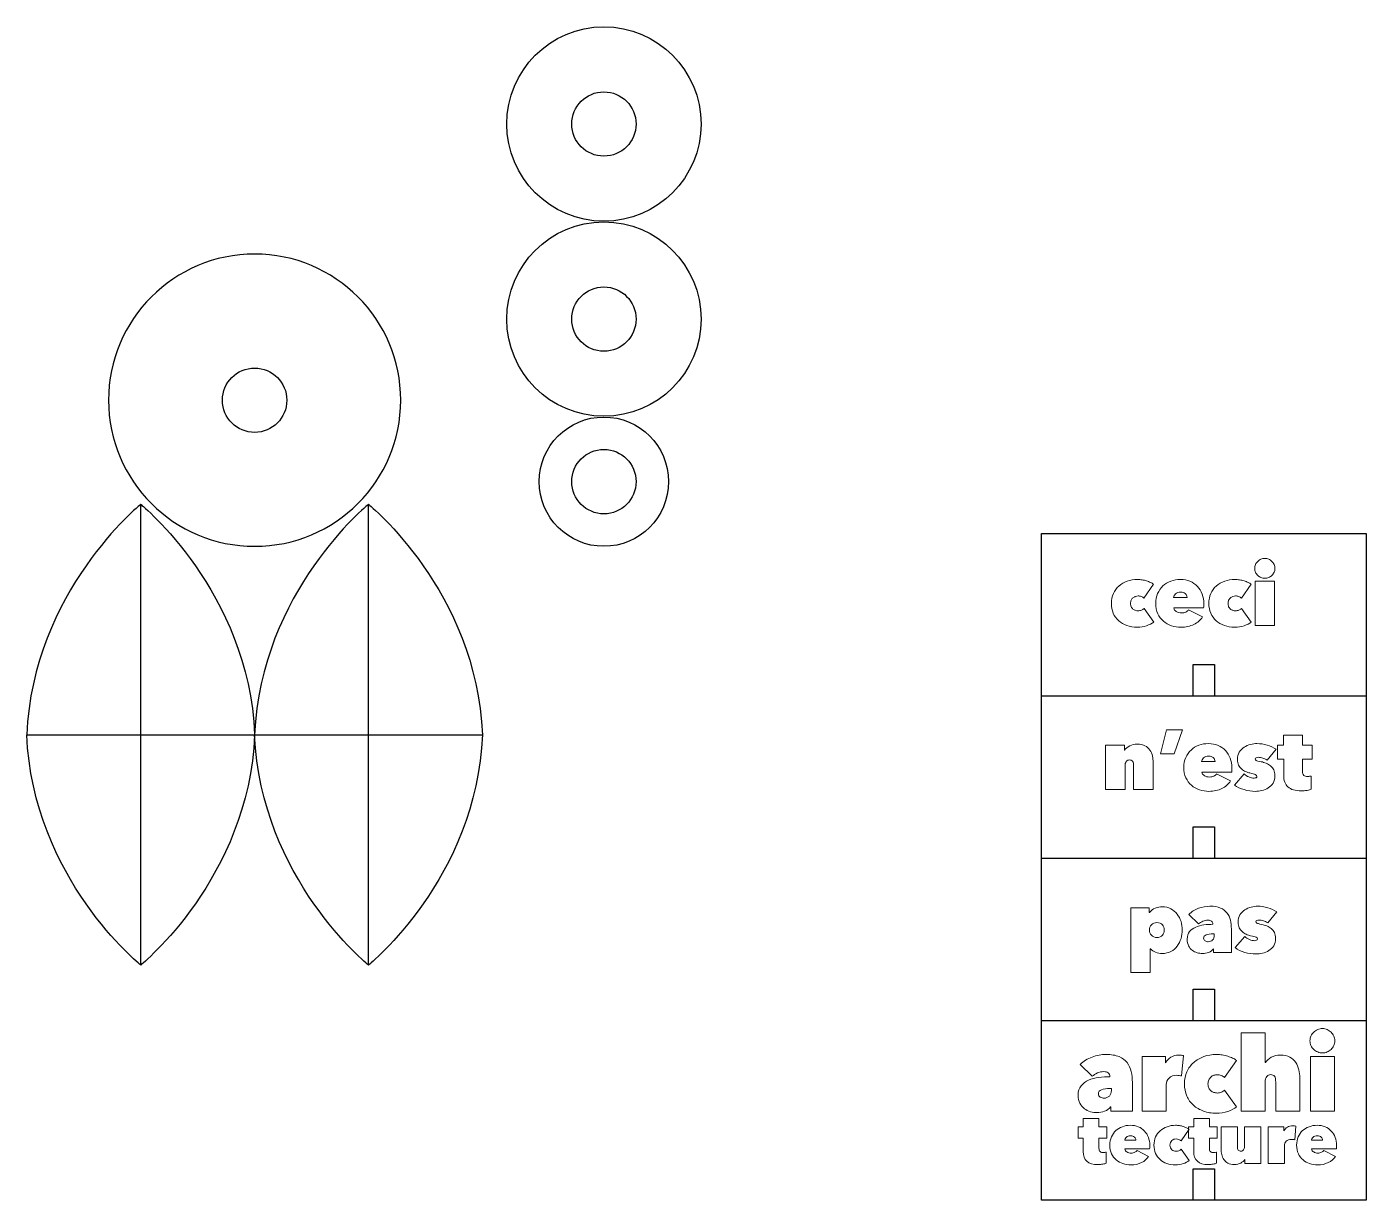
# Model space of a CAD drawing. Header units: inches. Extents: x 2.2 to 87.7, y 1.4 to 49.
# Drawn here: x 57.99 to 74.5, y 26.93 to 41.38 of the extents above; entities that cross this region are included whole.
import ezdxf

# ---------------------------------------------------------------- set-up
doc = ezdxf.new("R2010")
doc.units = ezdxf.units.IN
doc.header["$MEASUREMENT"] = 0
doc.layers.add('Layer 1', color=7, linetype='Continuous')

# ---------------------------------------------------------------- blocks, each defined once
blk = doc.blocks.new('block 2')
at = {"layer": 'Layer 1', "color": 7, "lineweight": 9, "true_color": 0xffffff}
blk.add_lwpolyline([(73.127, 34.552), (73.367, 34.552), (73.367, 34.005), (73.127, 34.005), (73.127, 34.552)], dxfattribs=at)
for points, knots in [([(73.123, 34.71), (73.123, 34.726), (73.126, 34.742), (73.133, 34.757), (73.14, 34.772), (73.149, 34.785), (73.16, 34.796), (73.172, 34.807), (73.185, 34.816), (73.2, 34.822), (73.215, 34.829), (73.232, 34.832), (73.249, 34.832), (73.266, 34.832), (73.281, 34.829), (73.296, 34.822), (73.31, 34.816), (73.323, 34.807), (73.335, 34.796), (73.346, 34.785), (73.355, 34.772), (73.362, 34.757), (73.368, 34.742), (73.372, 34.726), (73.372, 34.71), (73.372, 34.692), (73.368, 34.676), (73.362, 34.661), (73.355, 34.646), (73.346, 34.634), (73.335, 34.623), (73.323, 34.612), (73.31, 34.604), (73.296, 34.597), (73.281, 34.591), (73.266, 34.588), (73.249, 34.588), (73.232, 34.588), (73.215, 34.591), (73.2, 34.597), (73.185, 34.604), (73.172, 34.612), (73.16, 34.623), (73.149, 34.634), (73.14, 34.646), (73.133, 34.661), (73.126, 34.676), (73.123, 34.692), (73.123, 34.71)], [0, 0, 0, 0, 1, 1, 1, 2, 2, 2, 3, 3, 3, 4, 4, 4, 5, 5, 5, 6, 6, 6, 7, 7, 7, 8, 8, 8, 9, 9, 9, 10, 10, 10, 11, 11, 11, 12, 12, 12, 13, 13, 13, 14, 14, 14, 15, 15, 15, 16, 16, 16, 16]), ([(71.676, 33.984), (71.629, 33.984), (71.587, 33.991), (71.548, 34.005), (71.509, 34.019), (71.475, 34.039), (71.447, 34.064), (71.419, 34.09), (71.396, 34.121), (71.38, 34.157), (71.364, 34.193), (71.357, 34.233), (71.357, 34.278), (71.357, 34.323), (71.365, 34.363), (71.381, 34.399), (71.397, 34.436), (71.42, 34.467), (71.449, 34.492), (71.478, 34.518), (71.512, 34.538), (71.551, 34.552), (71.591, 34.566), (71.633, 34.572), (71.679, 34.572), (71.697, 34.572), (71.716, 34.571), (71.735, 34.568), (71.754, 34.565), (71.773, 34.56), (71.79, 34.555), (71.808, 34.549), (71.824, 34.543), (71.839, 34.536), (71.854, 34.529), (71.867, 34.522), (71.877, 34.513), (71.877, 34.513), (71.758, 34.341), (71.758, 34.341), (71.749, 34.35), (71.738, 34.357), (71.725, 34.362), (71.711, 34.367), (71.698, 34.37), (71.686, 34.37), (71.674, 34.37), (71.663, 34.368), (71.652, 34.364), (71.641, 34.36), (71.631, 34.354), (71.622, 34.346), (71.613, 34.338), (71.606, 34.329), (71.601, 34.317), (71.595, 34.306), (71.593, 34.293), (71.593, 34.277), (71.593, 34.262), (71.595, 34.249), (71.601, 34.237), (71.606, 34.226), (71.613, 34.217), (71.622, 34.209), (71.631, 34.202), (71.641, 34.196), (71.652, 34.193), (71.663, 34.189), (71.674, 34.187), (71.686, 34.187), (71.7, 34.187), (71.713, 34.19), (71.727, 34.195), (71.74, 34.2), (71.75, 34.207), (71.759, 34.216), (71.759, 34.216), (71.879, 34.048), (71.879, 34.048), (71.856, 34.03), (71.827, 34.015), (71.79, 34.003), (71.754, 33.99), (71.716, 33.984), (71.676, 33.984)], [0, 0, 0, 0, 1, 1, 1, 2, 2, 2, 3, 3, 3, 4, 4, 4, 5, 5, 5, 6, 6, 6, 7, 7, 7, 8, 8, 8, 9, 9, 9, 10, 10, 10, 11, 11, 11, 12, 12, 12, 13, 13, 13, 14, 14, 14, 15, 15, 15, 16, 16, 16, 17, 17, 17, 18, 18, 18, 19, 19, 19, 20, 20, 20, 21, 21, 21, 22, 22, 22, 23, 23, 23, 24, 24, 24, 25, 25, 25, 26, 26, 26, 27, 27, 27, 28, 28, 28, 28]), ([(72.496, 34.273), (72.496, 34.264), (72.495, 34.255), (72.495, 34.246), (72.495, 34.236), (72.494, 34.229), (72.493, 34.222), (72.493, 34.222), (72.126, 34.222), (72.126, 34.222), (72.126, 34.213), (72.13, 34.204), (72.135, 34.196), (72.141, 34.189), (72.149, 34.182), (72.157, 34.177), (72.166, 34.171), (72.176, 34.167), (72.186, 34.164), (72.197, 34.161), (72.208, 34.16), (72.219, 34.16), (72.241, 34.16), (72.26, 34.164), (72.275, 34.172), (72.29, 34.18), (72.301, 34.189), (72.309, 34.198), (72.309, 34.198), (72.479, 34.112), (72.479, 34.112), (72.455, 34.073), (72.419, 34.041), (72.373, 34.019), (72.327, 33.996), (72.274, 33.984), (72.213, 33.984), (72.173, 33.984), (72.135, 33.991), (72.097, 34.003), (72.06, 34.015), (72.027, 34.034), (71.998, 34.059), (71.97, 34.083), (71.946, 34.114), (71.929, 34.151), (71.912, 34.187), (71.903, 34.23), (71.903, 34.278), (71.903, 34.323), (71.911, 34.364), (71.927, 34.4), (71.943, 34.437), (71.965, 34.468), (71.992, 34.493), (72.019, 34.518), (72.052, 34.538), (72.089, 34.552), (72.126, 34.566), (72.165, 34.572), (72.208, 34.572), (72.251, 34.572), (72.29, 34.565), (72.325, 34.55), (72.36, 34.535), (72.391, 34.514), (72.416, 34.488), (72.441, 34.461), (72.461, 34.429), (72.475, 34.393), (72.489, 34.356), (72.496, 34.316), (72.496, 34.273)], [0, 0, 0, 0, 1, 1, 1, 2, 2, 2, 3, 3, 3, 4, 4, 4, 5, 5, 5, 6, 6, 6, 7, 7, 7, 8, 8, 8, 9, 9, 9, 10, 10, 10, 11, 11, 11, 12, 12, 12, 13, 13, 13, 14, 14, 14, 15, 15, 15, 16, 16, 16, 17, 17, 17, 18, 18, 18, 19, 19, 19, 20, 20, 20, 21, 21, 21, 22, 22, 22, 23, 23, 23, 24, 24, 24, 24]), ([(72.877, 33.984), (72.83, 33.984), (72.788, 33.991), (72.749, 34.005), (72.71, 34.019), (72.677, 34.039), (72.648, 34.064), (72.62, 34.09), (72.598, 34.121), (72.582, 34.157), (72.566, 34.193), (72.558, 34.233), (72.558, 34.278), (72.558, 34.323), (72.566, 34.363), (72.582, 34.399), (72.599, 34.436), (72.621, 34.467), (72.65, 34.492), (72.679, 34.518), (72.714, 34.538), (72.753, 34.552), (72.792, 34.566), (72.834, 34.572), (72.88, 34.572), (72.899, 34.572), (72.918, 34.571), (72.937, 34.568), (72.956, 34.565), (72.974, 34.56), (72.992, 34.555), (73.009, 34.549), (73.026, 34.543), (73.041, 34.536), (73.055, 34.529), (73.068, 34.522), (73.079, 34.513), (73.079, 34.513), (72.959, 34.341), (72.959, 34.341), (72.951, 34.35), (72.94, 34.357), (72.926, 34.362), (72.913, 34.367), (72.9, 34.37), (72.887, 34.37), (72.875, 34.37), (72.864, 34.368), (72.853, 34.364), (72.842, 34.36), (72.832, 34.354), (72.823, 34.346), (72.815, 34.338), (72.808, 34.329), (72.802, 34.317), (72.797, 34.306), (72.794, 34.293), (72.794, 34.277), (72.794, 34.262), (72.797, 34.249), (72.802, 34.237), (72.808, 34.226), (72.815, 34.217), (72.823, 34.209), (72.832, 34.202), (72.842, 34.196), (72.853, 34.193), (72.864, 34.189), (72.875, 34.187), (72.887, 34.187), (72.901, 34.187), (72.915, 34.19), (72.928, 34.195), (72.941, 34.2), (72.952, 34.207), (72.96, 34.216), (72.96, 34.216), (73.081, 34.048), (73.081, 34.048), (73.058, 34.03), (73.028, 34.015), (72.992, 34.003), (72.955, 33.99), (72.917, 33.984), (72.877, 33.984)], [0, 0, 0, 0, 1, 1, 1, 2, 2, 2, 3, 3, 3, 4, 4, 4, 5, 5, 5, 6, 6, 6, 7, 7, 7, 8, 8, 8, 9, 9, 9, 10, 10, 10, 11, 11, 11, 12, 12, 12, 13, 13, 13, 14, 14, 14, 15, 15, 15, 16, 16, 16, 17, 17, 17, 18, 18, 18, 19, 19, 19, 20, 20, 20, 21, 21, 21, 22, 22, 22, 23, 23, 23, 24, 24, 24, 25, 25, 25, 26, 26, 26, 27, 27, 27, 28, 28, 28, 28]), ([(72.289, 34.351), (72.289, 34.371), (72.282, 34.386), (72.267, 34.399), (72.253, 34.411), (72.234, 34.418), (72.21, 34.418), (72.183, 34.418), (72.163, 34.41), (72.148, 34.396), (72.134, 34.381), (72.126, 34.366), (72.123, 34.351), (72.123, 34.351), (72.289, 34.351), (72.289, 34.351)], [0, 0, 0, 0, 1, 1, 1, 2, 2, 2, 3, 3, 3, 4, 4, 4, 5, 5, 5, 5])]:
    blk.add_open_spline(points, degree=3, knots=knots, dxfattribs=at)
blk = doc.blocks.new('block 3')
at = {"layer": 'Layer 1', "color": 7, "lineweight": 9, "true_color": 0xffffff}
blk.add_lwpolyline([(72.234, 32.72), (72.131, 32.427), (71.961, 32.427), (72.038, 32.72), (72.234, 32.72)], dxfattribs=at)
for points, knots in [([(71.285, 32.531), (71.285, 32.531), (71.519, 32.531), (71.519, 32.531), (71.519, 32.531), (71.519, 32.47), (71.519, 32.47), (71.519, 32.47), (71.521, 32.47), (71.521, 32.47), (71.535, 32.49), (71.556, 32.508), (71.583, 32.523), (71.61, 32.538), (71.641, 32.545), (71.677, 32.545), (71.715, 32.545), (71.746, 32.538), (71.771, 32.524), (71.797, 32.511), (71.817, 32.493), (71.832, 32.471), (71.846, 32.449), (71.857, 32.425), (71.863, 32.398), (71.869, 32.371), (71.871, 32.344), (71.871, 32.317), (71.871, 32.317), (71.871, 31.984), (71.871, 31.984), (71.871, 31.984), (71.631, 31.984), (71.631, 31.984), (71.631, 31.984), (71.631, 32.275), (71.631, 32.275), (71.631, 32.303), (71.627, 32.322), (71.618, 32.333), (71.61, 32.344), (71.597, 32.35), (71.579, 32.35), (71.563, 32.35), (71.551, 32.343), (71.54, 32.331), (71.53, 32.318), (71.525, 32.299), (71.525, 32.275), (71.525, 32.275), (71.525, 31.984), (71.525, 31.984), (71.525, 31.984), (71.285, 31.984), (71.285, 31.984), (71.285, 31.984), (71.285, 32.531), (71.285, 32.531)], [0, 0, 0, 0, 1, 1, 1, 2, 2, 2, 3, 3, 3, 4, 4, 4, 5, 5, 5, 6, 6, 6, 7, 7, 7, 8, 8, 8, 9, 9, 9, 10, 10, 10, 11, 11, 11, 12, 12, 12, 13, 13, 13, 14, 14, 14, 15, 15, 15, 16, 16, 16, 17, 17, 17, 18, 18, 18, 19, 19, 19, 19]), ([(72.841, 32.252), (72.841, 32.243), (72.841, 32.234), (72.841, 32.225), (72.84, 32.215), (72.84, 32.207), (72.839, 32.201), (72.839, 32.201), (72.471, 32.201), (72.471, 32.201), (72.472, 32.192), (72.475, 32.183), (72.481, 32.175), (72.487, 32.168), (72.494, 32.161), (72.503, 32.155), (72.511, 32.15), (72.521, 32.146), (72.532, 32.143), (72.543, 32.14), (72.554, 32.139), (72.565, 32.139), (72.587, 32.139), (72.605, 32.143), (72.62, 32.151), (72.635, 32.159), (72.646, 32.168), (72.654, 32.177), (72.654, 32.177), (72.824, 32.091), (72.824, 32.091), (72.8, 32.052), (72.765, 32.02), (72.719, 31.998), (72.673, 31.975), (72.619, 31.963), (72.558, 31.963), (72.519, 31.963), (72.48, 31.969), (72.443, 31.982), (72.406, 31.994), (72.372, 32.013), (72.344, 32.038), (72.315, 32.062), (72.292, 32.093), (72.275, 32.13), (72.257, 32.166), (72.249, 32.209), (72.249, 32.257), (72.249, 32.302), (72.257, 32.343), (72.273, 32.379), (72.289, 32.416), (72.31, 32.447), (72.338, 32.472), (72.365, 32.497), (72.397, 32.517), (72.434, 32.531), (72.471, 32.545), (72.511, 32.551), (72.553, 32.551), (72.596, 32.551), (72.635, 32.544), (72.671, 32.529), (72.706, 32.514), (72.736, 32.493), (72.762, 32.467), (72.787, 32.44), (72.806, 32.408), (72.82, 32.372), (72.834, 32.335), (72.841, 32.295), (72.841, 32.252)], [0, 0, 0, 0, 1, 1, 1, 2, 2, 2, 3, 3, 3, 4, 4, 4, 5, 5, 5, 6, 6, 6, 7, 7, 7, 8, 8, 8, 9, 9, 9, 10, 10, 10, 11, 11, 11, 12, 12, 12, 13, 13, 13, 14, 14, 14, 15, 15, 15, 16, 16, 16, 17, 17, 17, 18, 18, 18, 19, 19, 19, 20, 20, 20, 21, 21, 21, 22, 22, 22, 23, 23, 23, 24, 24, 24, 24]), ([(73.372, 32.158), (73.372, 32.121), (73.364, 32.09), (73.349, 32.065), (73.333, 32.04), (73.314, 32.02), (73.29, 32.005), (73.266, 31.99), (73.24, 31.98), (73.212, 31.973), (73.183, 31.967), (73.156, 31.963), (73.131, 31.963), (73.084, 31.963), (73.038, 31.97), (72.992, 31.984), (72.947, 31.997), (72.908, 32.016), (72.874, 32.041), (72.874, 32.041), (72.992, 32.177), (72.992, 32.177), (73.008, 32.162), (73.028, 32.15), (73.05, 32.14), (73.073, 32.131), (73.095, 32.126), (73.115, 32.126), (73.124, 32.126), (73.131, 32.128), (73.139, 32.131), (73.146, 32.134), (73.15, 32.14), (73.15, 32.148), (73.15, 32.157), (73.143, 32.164), (73.13, 32.17), (73.118, 32.175), (73.095, 32.181), (73.063, 32.189), (73.046, 32.193), (73.028, 32.199), (73.01, 32.207), (72.992, 32.215), (72.976, 32.225), (72.961, 32.239), (72.946, 32.252), (72.934, 32.268), (72.924, 32.287), (72.914, 32.306), (72.91, 32.329), (72.91, 32.355), (72.91, 32.39), (72.917, 32.421), (72.933, 32.445), (72.949, 32.47), (72.968, 32.491), (72.992, 32.506), (73.016, 32.522), (73.042, 32.533), (73.07, 32.541), (73.098, 32.548), (73.125, 32.551), (73.15, 32.551), (73.192, 32.551), (73.234, 32.545), (73.275, 32.533), (73.317, 32.52), (73.354, 32.503), (73.388, 32.481), (73.388, 32.481), (73.275, 32.347), (73.275, 32.347), (73.258, 32.358), (73.24, 32.366), (73.222, 32.373), (73.204, 32.379), (73.187, 32.382), (73.169, 32.382), (73.158, 32.382), (73.148, 32.381), (73.14, 32.377), (73.133, 32.374), (73.129, 32.368), (73.129, 32.359), (73.129, 32.352), (73.133, 32.347), (73.142, 32.343), (73.15, 32.339), (73.17, 32.334), (73.201, 32.328), (73.223, 32.324), (73.244, 32.317), (73.264, 32.309), (73.284, 32.3), (73.303, 32.289), (73.319, 32.276), (73.335, 32.262), (73.348, 32.246), (73.358, 32.226), (73.367, 32.207), (73.372, 32.184), (73.372, 32.158)], [0, 0, 0, 0, 1, 1, 1, 2, 2, 2, 3, 3, 3, 4, 4, 4, 5, 5, 5, 6, 6, 6, 7, 7, 7, 8, 8, 8, 9, 9, 9, 10, 10, 10, 11, 11, 11, 12, 12, 12, 13, 13, 13, 14, 14, 14, 15, 15, 15, 16, 16, 16, 17, 17, 17, 18, 18, 18, 19, 19, 19, 20, 20, 20, 21, 21, 21, 22, 22, 22, 23, 23, 23, 24, 24, 24, 25, 25, 25, 26, 26, 26, 27, 27, 27, 28, 28, 28, 29, 29, 29, 30, 30, 30, 31, 31, 31, 32, 32, 32, 33, 33, 33, 34, 34, 34, 34]), ([(73.696, 31.969), (73.623, 31.969), (73.569, 31.985), (73.533, 32.017), (73.498, 32.048), (73.48, 32.097), (73.48, 32.164), (73.48, 32.164), (73.48, 32.359), (73.48, 32.359), (73.48, 32.359), (73.403, 32.359), (73.403, 32.359), (73.403, 32.359), (73.403, 32.531), (73.403, 32.531), (73.403, 32.531), (73.479, 32.531), (73.479, 32.531), (73.479, 32.531), (73.479, 32.653), (73.479, 32.653), (73.479, 32.653), (73.712, 32.653), (73.712, 32.653), (73.712, 32.653), (73.712, 32.531), (73.712, 32.531), (73.712, 32.531), (73.83, 32.531), (73.83, 32.531), (73.83, 32.531), (73.83, 32.359), (73.83, 32.359), (73.83, 32.359), (73.712, 32.359), (73.712, 32.359), (73.712, 32.359), (73.712, 32.214), (73.712, 32.214), (73.712, 32.187), (73.718, 32.17), (73.729, 32.16), (73.74, 32.151), (73.756, 32.146), (73.776, 32.146), (73.784, 32.146), (73.792, 32.147), (73.8, 32.148), (73.809, 32.15), (73.815, 32.151), (73.82, 32.152), (73.82, 32.152), (73.82, 31.988), (73.82, 31.988), (73.808, 31.983), (73.79, 31.978), (73.768, 31.975), (73.745, 31.971), (73.721, 31.969), (73.696, 31.969)], [0, 0, 0, 0, 1, 1, 1, 2, 2, 2, 3, 3, 3, 4, 4, 4, 5, 5, 5, 6, 6, 6, 7, 7, 7, 8, 8, 8, 9, 9, 9, 10, 10, 10, 11, 11, 11, 12, 12, 12, 13, 13, 13, 14, 14, 14, 15, 15, 15, 16, 16, 16, 17, 17, 17, 18, 18, 18, 19, 19, 19, 20, 20, 20, 20]), ([(72.634, 32.33), (72.634, 32.349), (72.627, 32.365), (72.613, 32.378), (72.599, 32.39), (72.58, 32.397), (72.555, 32.397), (72.529, 32.397), (72.508, 32.389), (72.494, 32.375), (72.479, 32.36), (72.471, 32.345), (72.469, 32.33), (72.469, 32.33), (72.634, 32.33), (72.634, 32.33)], [0, 0, 0, 0, 1, 1, 1, 2, 2, 2, 3, 3, 3, 4, 4, 4, 5, 5, 5, 5])]:
    blk.add_open_spline(points, degree=3, knots=knots, dxfattribs=at)
blk = doc.blocks.new('block 4')
at = {"layer": 'Layer 1', "color": 7, "lineweight": 9, "true_color": 0xffffff}
for points, knots in [([(71.982, 29.966), (71.955, 29.966), (71.929, 29.971), (71.902, 29.981), (71.876, 29.991), (71.855, 30.005), (71.838, 30.023), (71.838, 30.023), (71.836, 30.023), (71.836, 30.023), (71.836, 30.023), (71.836, 29.731), (71.836, 29.731), (71.836, 29.731), (71.598, 29.731), (71.598, 29.731), (71.598, 29.731), (71.598, 30.527), (71.598, 30.527), (71.598, 30.527), (71.823, 30.527), (71.823, 30.527), (71.823, 30.527), (71.823, 30.472), (71.823, 30.472), (71.823, 30.472), (71.825, 30.472), (71.825, 30.472), (71.846, 30.495), (71.87, 30.512), (71.898, 30.524), (71.927, 30.536), (71.954, 30.542), (71.981, 30.542), (72.022, 30.542), (72.058, 30.533), (72.089, 30.517), (72.121, 30.5), (72.147, 30.478), (72.167, 30.451), (72.188, 30.424), (72.204, 30.394), (72.215, 30.36), (72.225, 30.326), (72.231, 30.291), (72.231, 30.256), (72.231, 30.22), (72.225, 30.184), (72.215, 30.15), (72.204, 30.115), (72.188, 30.084), (72.167, 30.057), (72.147, 30.029), (72.121, 30.007), (72.09, 29.991), (72.059, 29.974), (72.023, 29.966), (71.982, 29.966)], [0, 0, 0, 0, 1, 1, 1, 2, 2, 2, 3, 3, 3, 4, 4, 4, 5, 5, 5, 6, 6, 6, 7, 7, 7, 8, 8, 8, 9, 9, 9, 10, 10, 10, 11, 11, 11, 12, 12, 12, 13, 13, 13, 14, 14, 14, 15, 15, 15, 16, 16, 16, 17, 17, 17, 18, 18, 18, 19, 19, 19, 19]), ([(72.609, 30.328), (72.609, 30.344), (72.603, 30.356), (72.592, 30.364), (72.58, 30.372), (72.565, 30.376), (72.547, 30.376), (72.524, 30.376), (72.504, 30.372), (72.484, 30.362), (72.464, 30.353), (72.447, 30.342), (72.431, 30.33), (72.431, 30.33), (72.312, 30.448), (72.312, 30.448), (72.345, 30.48), (72.385, 30.505), (72.43, 30.522), (72.476, 30.539), (72.523, 30.548), (72.572, 30.548), (72.624, 30.548), (72.666, 30.541), (72.7, 30.526), (72.734, 30.511), (72.761, 30.491), (72.781, 30.466), (72.801, 30.44), (72.815, 30.41), (72.823, 30.376), (72.831, 30.342), (72.835, 30.306), (72.835, 30.268), (72.835, 30.268), (72.835, 29.98), (72.835, 29.98), (72.835, 29.98), (72.617, 29.98), (72.617, 29.98), (72.617, 29.98), (72.617, 30.024), (72.617, 30.024), (72.617, 30.024), (72.615, 30.024), (72.615, 30.024), (72.601, 30.003), (72.582, 29.988), (72.556, 29.979), (72.53, 29.97), (72.505, 29.966), (72.481, 29.966), (72.46, 29.966), (72.438, 29.969), (72.415, 29.975), (72.393, 29.982), (72.372, 29.992), (72.354, 30.005), (72.336, 30.019), (72.321, 30.037), (72.309, 30.059), (72.297, 30.082), (72.291, 30.109), (72.291, 30.142), (72.291, 30.18), (72.301, 30.211), (72.321, 30.235), (72.34, 30.258), (72.365, 30.277), (72.396, 30.291), (72.426, 30.304), (72.461, 30.313), (72.498, 30.318), (72.536, 30.323), (72.573, 30.325), (72.609, 30.325), (72.609, 30.325), (72.609, 30.328), (72.609, 30.328)], [0, 0, 0, 0, 1, 1, 1, 2, 2, 2, 3, 3, 3, 4, 4, 4, 5, 5, 5, 6, 6, 6, 7, 7, 7, 8, 8, 8, 9, 9, 9, 10, 10, 10, 11, 11, 11, 12, 12, 12, 13, 13, 13, 14, 14, 14, 15, 15, 15, 16, 16, 16, 17, 17, 17, 18, 18, 18, 19, 19, 19, 20, 20, 20, 21, 21, 21, 22, 22, 22, 23, 23, 23, 24, 24, 24, 25, 25, 25, 26, 26, 26, 26]), ([(73.38, 30.154), (73.38, 30.117), (73.372, 30.086), (73.357, 30.062), (73.341, 30.037), (73.322, 30.017), (73.298, 30.002), (73.274, 29.987), (73.248, 29.976), (73.22, 29.97), (73.192, 29.963), (73.165, 29.96), (73.139, 29.96), (73.092, 29.96), (73.046, 29.966), (73, 29.98), (72.955, 29.993), (72.916, 30.013), (72.882, 30.038), (72.882, 30.038), (73, 30.174), (73, 30.174), (73.016, 30.159), (73.036, 30.146), (73.059, 30.137), (73.081, 30.128), (73.103, 30.123), (73.123, 30.123), (73.132, 30.123), (73.14, 30.124), (73.147, 30.128), (73.154, 30.131), (73.158, 30.136), (73.158, 30.145), (73.158, 30.154), (73.151, 30.161), (73.139, 30.166), (73.126, 30.171), (73.103, 30.178), (73.072, 30.185), (73.054, 30.189), (73.037, 30.195), (73.018, 30.203), (73, 30.211), (72.984, 30.222), (72.969, 30.235), (72.954, 30.248), (72.942, 30.264), (72.932, 30.283), (72.923, 30.302), (72.918, 30.325), (72.918, 30.351), (72.918, 30.387), (72.925, 30.417), (72.941, 30.442), (72.957, 30.467), (72.976, 30.487), (73, 30.503), (73.024, 30.518), (73.05, 30.53), (73.078, 30.537), (73.106, 30.544), (73.133, 30.548), (73.158, 30.548), (73.2, 30.548), (73.242, 30.542), (73.283, 30.529), (73.325, 30.517), (73.362, 30.499), (73.396, 30.477), (73.396, 30.477), (73.283, 30.343), (73.283, 30.343), (73.266, 30.354), (73.249, 30.363), (73.231, 30.369), (73.213, 30.375), (73.195, 30.378), (73.177, 30.378), (73.166, 30.378), (73.156, 30.377), (73.148, 30.374), (73.141, 30.371), (73.137, 30.365), (73.137, 30.356), (73.137, 30.349), (73.141, 30.343), (73.15, 30.34), (73.158, 30.336), (73.178, 30.331), (73.209, 30.324), (73.231, 30.32), (73.252, 30.314), (73.272, 30.305), (73.292, 30.297), (73.311, 30.285), (73.327, 30.272), (73.343, 30.258), (73.356, 30.242), (73.366, 30.223), (73.375, 30.203), (73.38, 30.18), (73.38, 30.154)], [0, 0, 0, 0, 1, 1, 1, 2, 2, 2, 3, 3, 3, 4, 4, 4, 5, 5, 5, 6, 6, 6, 7, 7, 7, 8, 8, 8, 9, 9, 9, 10, 10, 10, 11, 11, 11, 12, 12, 12, 13, 13, 13, 14, 14, 14, 15, 15, 15, 16, 16, 16, 17, 17, 17, 18, 18, 18, 19, 19, 19, 20, 20, 20, 21, 21, 21, 22, 22, 22, 23, 23, 23, 24, 24, 24, 25, 25, 25, 26, 26, 26, 27, 27, 27, 28, 28, 28, 29, 29, 29, 30, 30, 30, 31, 31, 31, 32, 32, 32, 33, 33, 33, 34, 34, 34, 34]), ([(72.008, 30.256), (72.008, 30.28), (72.001, 30.301), (71.986, 30.319), (71.97, 30.337), (71.948, 30.346), (71.919, 30.346), (71.891, 30.346), (71.868, 30.337), (71.851, 30.319), (71.834, 30.301), (71.825, 30.28), (71.825, 30.256), (71.825, 30.23), (71.834, 30.208), (71.851, 30.19), (71.868, 30.172), (71.891, 30.163), (71.919, 30.163), (71.948, 30.163), (71.97, 30.172), (71.986, 30.19), (72.001, 30.208), (72.008, 30.23), (72.008, 30.256)], [0, 0, 0, 0, 1, 1, 1, 2, 2, 2, 3, 3, 3, 4, 4, 4, 5, 5, 5, 6, 6, 6, 7, 7, 7, 8, 8, 8, 8]), ([(72.611, 30.207), (72.576, 30.207), (72.547, 30.203), (72.526, 30.196), (72.504, 30.188), (72.494, 30.174), (72.494, 30.153), (72.494, 30.145), (72.495, 30.139), (72.499, 30.134), (72.502, 30.129), (72.507, 30.124), (72.512, 30.121), (72.518, 30.117), (72.524, 30.115), (72.531, 30.113), (72.537, 30.111), (72.543, 30.11), (72.549, 30.11), (72.572, 30.11), (72.59, 30.118), (72.604, 30.132), (72.618, 30.147), (72.625, 30.165), (72.625, 30.188), (72.625, 30.188), (72.625, 30.207), (72.625, 30.207), (72.625, 30.207), (72.611, 30.207), (72.611, 30.207)], [0, 0, 0, 0, 1, 1, 1, 2, 2, 2, 3, 3, 3, 4, 4, 4, 5, 5, 5, 6, 6, 6, 7, 7, 7, 8, 8, 8, 9, 9, 9, 10, 10, 10, 10])]:
    blk.add_open_spline(points, degree=3, knots=knots, dxfattribs=at)
blk = doc.blocks.new('block 5')
at = {"layer": 'Layer 1', "color": 7, "lineweight": 9, "true_color": 0xffffff}
blk.add_lwpolyline([(73.809, 28.696), (74.105, 28.696), (74.105, 28.024), (73.809, 28.024), (73.809, 28.696)], dxfattribs=at)
for points, knots in [([(73.438, 28.714), (73.485, 28.714), (73.523, 28.706), (73.555, 28.689), (73.586, 28.672), (73.61, 28.65), (73.628, 28.623), (73.647, 28.596), (73.659, 28.566), (73.667, 28.533), (73.674, 28.499), (73.678, 28.466), (73.678, 28.433), (73.678, 28.433), (73.678, 28.024), (73.678, 28.024), (73.678, 28.024), (73.382, 28.024), (73.382, 28.024), (73.382, 28.024), (73.382, 28.382), (73.382, 28.382), (73.382, 28.416), (73.377, 28.44), (73.366, 28.453), (73.355, 28.467), (73.339, 28.474), (73.318, 28.474), (73.301, 28.474), (73.286, 28.466), (73.272, 28.451), (73.258, 28.437), (73.252, 28.413), (73.252, 28.38), (73.252, 28.38), (73.252, 28.024), (73.252, 28.024), (73.252, 28.024), (72.956, 28.024), (72.956, 28.024), (72.956, 28.024), (72.956, 28.99), (72.956, 28.99), (72.956, 28.99), (73.252, 28.99), (73.252, 28.99), (73.252, 28.99), (73.252, 28.622), (73.252, 28.622), (73.252, 28.622), (73.254, 28.622), (73.254, 28.622), (73.271, 28.647), (73.295, 28.668), (73.327, 28.687), (73.358, 28.705), (73.395, 28.714), (73.438, 28.714)], [0, 0, 0, 0, 1, 1, 1, 2, 2, 2, 3, 3, 3, 4, 4, 4, 5, 5, 5, 6, 6, 6, 7, 7, 7, 8, 8, 8, 9, 9, 9, 10, 10, 10, 11, 11, 11, 12, 12, 12, 13, 13, 13, 14, 14, 14, 15, 15, 15, 16, 16, 16, 17, 17, 17, 18, 18, 18, 19, 19, 19, 19]), ([(73.804, 28.891), (73.804, 28.911), (73.808, 28.931), (73.816, 28.949), (73.824, 28.967), (73.835, 28.983), (73.85, 28.997), (73.864, 29.01), (73.88, 29.021), (73.899, 29.029), (73.918, 29.038), (73.938, 29.042), (73.959, 29.042), (73.979, 29.042), (73.999, 29.038), (74.016, 29.029), (74.034, 29.021), (74.05, 29.01), (74.064, 28.997), (74.078, 28.983), (74.09, 28.967), (74.098, 28.949), (74.106, 28.931), (74.11, 28.911), (74.11, 28.891), (74.11, 28.869), (74.106, 28.85), (74.098, 28.831), (74.09, 28.813), (74.078, 28.797), (74.064, 28.784), (74.05, 28.771), (74.034, 28.76), (74.016, 28.753), (73.999, 28.745), (73.979, 28.741), (73.959, 28.741), (73.938, 28.741), (73.918, 28.745), (73.899, 28.753), (73.88, 28.76), (73.864, 28.771), (73.85, 28.784), (73.835, 28.797), (73.824, 28.813), (73.816, 28.831), (73.808, 28.85), (73.804, 28.869), (73.804, 28.891)], [0, 0, 0, 0, 1, 1, 1, 2, 2, 2, 3, 3, 3, 4, 4, 4, 5, 5, 5, 6, 6, 6, 7, 7, 7, 8, 8, 8, 9, 9, 9, 10, 10, 10, 11, 11, 11, 12, 12, 12, 13, 13, 13, 14, 14, 14, 15, 15, 15, 16, 16, 16, 16]), ([(71.339, 28.451), (71.339, 28.471), (71.332, 28.486), (71.318, 28.496), (71.304, 28.506), (71.285, 28.511), (71.262, 28.511), (71.235, 28.511), (71.209, 28.505), (71.185, 28.494), (71.16, 28.482), (71.139, 28.469), (71.12, 28.453), (71.12, 28.453), (70.973, 28.599), (70.973, 28.599), (71.014, 28.638), (71.062, 28.669), (71.119, 28.69), (71.175, 28.711), (71.233, 28.722), (71.293, 28.722), (71.357, 28.722), (71.409, 28.713), (71.451, 28.695), (71.493, 28.677), (71.526, 28.652), (71.55, 28.621), (71.575, 28.589), (71.592, 28.553), (71.601, 28.511), (71.611, 28.469), (71.616, 28.425), (71.616, 28.378), (71.616, 28.378), (71.616, 28.024), (71.616, 28.024), (71.616, 28.024), (71.349, 28.024), (71.349, 28.024), (71.349, 28.024), (71.349, 28.077), (71.349, 28.077), (71.349, 28.077), (71.346, 28.077), (71.346, 28.077), (71.329, 28.052), (71.305, 28.033), (71.273, 28.022), (71.242, 28.011), (71.211, 28.006), (71.181, 28.006), (71.155, 28.006), (71.128, 28.01), (71.1, 28.017), (71.073, 28.025), (71.047, 28.037), (71.025, 28.054), (71.002, 28.071), (70.984, 28.094), (70.969, 28.121), (70.955, 28.148), (70.947, 28.182), (70.947, 28.222), (70.947, 28.269), (70.959, 28.307), (70.984, 28.336), (71.008, 28.366), (71.039, 28.389), (71.077, 28.405), (71.114, 28.422), (71.156, 28.433), (71.202, 28.439), (71.249, 28.445), (71.294, 28.448), (71.339, 28.448), (71.339, 28.448), (71.339, 28.451), (71.339, 28.451)], [0, 0, 0, 0, 1, 1, 1, 2, 2, 2, 3, 3, 3, 4, 4, 4, 5, 5, 5, 6, 6, 6, 7, 7, 7, 8, 8, 8, 9, 9, 9, 10, 10, 10, 11, 11, 11, 12, 12, 12, 13, 13, 13, 14, 14, 14, 15, 15, 15, 16, 16, 16, 17, 17, 17, 18, 18, 18, 19, 19, 19, 20, 20, 20, 21, 21, 21, 22, 22, 22, 23, 23, 23, 24, 24, 24, 25, 25, 25, 26, 26, 26, 26]), ([(72.649, 27.998), (72.592, 27.998), (72.54, 28.007), (72.492, 28.024), (72.444, 28.041), (72.403, 28.065), (72.368, 28.097), (72.333, 28.128), (72.306, 28.166), (72.286, 28.21), (72.267, 28.255), (72.257, 28.305), (72.257, 28.36), (72.257, 28.415), (72.267, 28.464), (72.287, 28.509), (72.307, 28.554), (72.335, 28.592), (72.371, 28.623), (72.406, 28.655), (72.448, 28.679), (72.497, 28.696), (72.545, 28.713), (72.597, 28.722), (72.653, 28.722), (72.676, 28.722), (72.7, 28.72), (72.723, 28.716), (72.746, 28.712), (72.769, 28.707), (72.791, 28.7), (72.812, 28.693), (72.833, 28.686), (72.851, 28.677), (72.869, 28.669), (72.885, 28.659), (72.898, 28.649), (72.898, 28.649), (72.75, 28.437), (72.75, 28.437), (72.74, 28.448), (72.727, 28.457), (72.71, 28.463), (72.694, 28.469), (72.678, 28.473), (72.662, 28.473), (72.648, 28.473), (72.634, 28.47), (72.62, 28.465), (72.606, 28.461), (72.594, 28.454), (72.584, 28.444), (72.573, 28.434), (72.564, 28.422), (72.557, 28.408), (72.55, 28.394), (72.547, 28.377), (72.547, 28.359), (72.547, 28.34), (72.55, 28.324), (72.557, 28.31), (72.564, 28.295), (72.573, 28.284), (72.584, 28.275), (72.594, 28.266), (72.606, 28.259), (72.62, 28.255), (72.634, 28.25), (72.648, 28.247), (72.662, 28.247), (72.679, 28.247), (72.696, 28.251), (72.712, 28.257), (72.728, 28.263), (72.741, 28.272), (72.752, 28.283), (72.752, 28.283), (72.9, 28.077), (72.9, 28.077), (72.872, 28.055), (72.836, 28.036), (72.791, 28.021), (72.746, 28.006), (72.699, 27.998), (72.649, 27.998)], [0, 0, 0, 0, 1, 1, 1, 2, 2, 2, 3, 3, 3, 4, 4, 4, 5, 5, 5, 6, 6, 6, 7, 7, 7, 8, 8, 8, 9, 9, 9, 10, 10, 10, 11, 11, 11, 12, 12, 12, 13, 13, 13, 14, 14, 14, 15, 15, 15, 16, 16, 16, 17, 17, 17, 18, 18, 18, 19, 19, 19, 20, 20, 20, 21, 21, 21, 22, 22, 22, 23, 23, 23, 24, 24, 24, 25, 25, 25, 26, 26, 26, 27, 27, 27, 28, 28, 28, 28]), ([(71.738, 28.696), (71.738, 28.696), (72.022, 28.696), (72.022, 28.696), (72.022, 28.696), (72.022, 28.62), (72.022, 28.62), (72.022, 28.62), (72.024, 28.62), (72.024, 28.62), (72.039, 28.647), (72.06, 28.669), (72.089, 28.687), (72.117, 28.705), (72.151, 28.714), (72.189, 28.714), (72.212, 28.714), (72.231, 28.712), (72.245, 28.708), (72.245, 28.708), (72.222, 28.457), (72.222, 28.457), (72.213, 28.46), (72.202, 28.462), (72.191, 28.463), (72.179, 28.464), (72.169, 28.465), (72.16, 28.465), (72.121, 28.465), (72.091, 28.454), (72.068, 28.432), (72.045, 28.409), (72.033, 28.382), (72.033, 28.35), (72.033, 28.35), (72.033, 28.024), (72.033, 28.024), (72.033, 28.024), (71.738, 28.024), (71.738, 28.024), (71.738, 28.024), (71.738, 28.696), (71.738, 28.696)], [0, 0, 0, 0, 1, 1, 1, 2, 2, 2, 3, 3, 3, 4, 4, 4, 5, 5, 5, 6, 6, 6, 7, 7, 7, 8, 8, 8, 9, 9, 9, 10, 10, 10, 11, 11, 11, 12, 12, 12, 13, 13, 13, 14, 14, 14, 14]), ([(71.341, 28.302), (71.298, 28.302), (71.263, 28.298), (71.236, 28.288), (71.21, 28.279), (71.197, 28.262), (71.197, 28.236), (71.197, 28.227), (71.199, 28.219), (71.203, 28.212), (71.207, 28.206), (71.213, 28.201), (71.22, 28.196), (71.227, 28.192), (71.234, 28.189), (71.242, 28.187), (71.25, 28.185), (71.258, 28.184), (71.265, 28.184), (71.293, 28.184), (71.315, 28.192), (71.332, 28.21), (71.349, 28.228), (71.358, 28.251), (71.358, 28.279), (71.358, 28.279), (71.358, 28.302), (71.358, 28.302), (71.358, 28.302), (71.341, 28.302), (71.341, 28.302)], [0, 0, 0, 0, 1, 1, 1, 2, 2, 2, 3, 3, 3, 4, 4, 4, 5, 5, 5, 6, 6, 6, 7, 7, 7, 8, 8, 8, 9, 9, 9, 10, 10, 10, 10]), ([(71.191, 27.366), (71.13, 27.366), (71.085, 27.379), (71.055, 27.406), (71.026, 27.432), (71.011, 27.473), (71.011, 27.528), (71.011, 27.528), (71.011, 27.69), (71.011, 27.69), (71.011, 27.69), (70.947, 27.69), (70.947, 27.69), (70.947, 27.69), (70.947, 27.832), (70.947, 27.832), (70.947, 27.832), (71.01, 27.832), (71.01, 27.832), (71.01, 27.832), (71.01, 27.934), (71.01, 27.934), (71.01, 27.934), (71.204, 27.934), (71.204, 27.934), (71.204, 27.934), (71.204, 27.832), (71.204, 27.832), (71.204, 27.832), (71.302, 27.832), (71.302, 27.832), (71.302, 27.832), (71.302, 27.69), (71.302, 27.69), (71.302, 27.69), (71.204, 27.69), (71.204, 27.69), (71.204, 27.69), (71.204, 27.569), (71.204, 27.569), (71.204, 27.547), (71.208, 27.533), (71.218, 27.525), (71.227, 27.517), (71.24, 27.513), (71.257, 27.513), (71.263, 27.513), (71.27, 27.514), (71.277, 27.515), (71.284, 27.516), (71.289, 27.517), (71.293, 27.518), (71.293, 27.518), (71.293, 27.382), (71.293, 27.382), (71.283, 27.377), (71.268, 27.374), (71.25, 27.371), (71.231, 27.368), (71.211, 27.366), (71.191, 27.366)], [0, 0, 0, 0, 1, 1, 1, 2, 2, 2, 3, 3, 3, 4, 4, 4, 5, 5, 5, 6, 6, 6, 7, 7, 7, 8, 8, 8, 9, 9, 9, 10, 10, 10, 11, 11, 11, 12, 12, 12, 13, 13, 13, 14, 14, 14, 15, 15, 15, 16, 16, 16, 17, 17, 17, 18, 18, 18, 19, 19, 19, 20, 20, 20, 20]), ([(72.551, 27.366), (72.49, 27.366), (72.445, 27.379), (72.416, 27.406), (72.386, 27.432), (72.372, 27.473), (72.372, 27.528), (72.372, 27.528), (72.372, 27.69), (72.372, 27.69), (72.372, 27.69), (72.308, 27.69), (72.308, 27.69), (72.308, 27.69), (72.308, 27.832), (72.308, 27.832), (72.308, 27.832), (72.371, 27.832), (72.371, 27.832), (72.371, 27.832), (72.371, 27.934), (72.371, 27.934), (72.371, 27.934), (72.564, 27.934), (72.564, 27.934), (72.564, 27.934), (72.564, 27.832), (72.564, 27.832), (72.564, 27.832), (72.662, 27.832), (72.662, 27.832), (72.662, 27.832), (72.662, 27.69), (72.662, 27.69), (72.662, 27.69), (72.564, 27.69), (72.564, 27.69), (72.564, 27.69), (72.564, 27.569), (72.564, 27.569), (72.564, 27.547), (72.569, 27.533), (72.578, 27.525), (72.588, 27.517), (72.601, 27.513), (72.618, 27.513), (72.624, 27.513), (72.631, 27.514), (72.637, 27.515), (72.644, 27.516), (72.65, 27.517), (72.654, 27.518), (72.654, 27.518), (72.654, 27.382), (72.654, 27.382), (72.643, 27.377), (72.629, 27.374), (72.61, 27.371), (72.592, 27.368), (72.572, 27.366), (72.551, 27.366)], [0, 0, 0, 0, 1, 1, 1, 2, 2, 2, 3, 3, 3, 4, 4, 4, 5, 5, 5, 6, 6, 6, 7, 7, 7, 8, 8, 8, 9, 9, 9, 10, 10, 10, 11, 11, 11, 12, 12, 12, 13, 13, 13, 14, 14, 14, 15, 15, 15, 16, 16, 16, 17, 17, 17, 18, 18, 18, 19, 19, 19, 20, 20, 20, 20]), ([(71.83, 27.601), (71.83, 27.594), (71.83, 27.586), (71.829, 27.578), (71.829, 27.57), (71.829, 27.564), (71.828, 27.559), (71.828, 27.559), (71.523, 27.559), (71.523, 27.559), (71.523, 27.551), (71.526, 27.544), (71.531, 27.537), (71.536, 27.531), (71.542, 27.525), (71.549, 27.521), (71.556, 27.516), (71.564, 27.513), (71.573, 27.511), (71.582, 27.508), (71.591, 27.507), (71.6, 27.507), (71.619, 27.507), (71.634, 27.51), (71.647, 27.517), (71.659, 27.524), (71.668, 27.531), (71.675, 27.539), (71.675, 27.539), (71.816, 27.467), (71.816, 27.467), (71.796, 27.435), (71.767, 27.409), (71.729, 27.39), (71.69, 27.371), (71.646, 27.361), (71.595, 27.361), (71.562, 27.361), (71.531, 27.366), (71.499, 27.377), (71.468, 27.387), (71.441, 27.403), (71.417, 27.423), (71.393, 27.443), (71.374, 27.469), (71.36, 27.499), (71.345, 27.53), (71.338, 27.565), (71.338, 27.605), (71.338, 27.643), (71.345, 27.677), (71.358, 27.707), (71.371, 27.737), (71.389, 27.763), (71.412, 27.784), (71.435, 27.805), (71.461, 27.821), (71.492, 27.832), (71.523, 27.844), (71.556, 27.85), (71.591, 27.85), (71.627, 27.85), (71.659, 27.843), (71.688, 27.831), (71.718, 27.819), (71.743, 27.801), (71.764, 27.779), (71.785, 27.757), (71.801, 27.731), (71.813, 27.7), (71.824, 27.67), (71.83, 27.637), (71.83, 27.601)], [0, 0, 0, 0, 1, 1, 1, 2, 2, 2, 3, 3, 3, 4, 4, 4, 5, 5, 5, 6, 6, 6, 7, 7, 7, 8, 8, 8, 9, 9, 9, 10, 10, 10, 11, 11, 11, 12, 12, 12, 13, 13, 13, 14, 14, 14, 15, 15, 15, 16, 16, 16, 17, 17, 17, 18, 18, 18, 19, 19, 19, 20, 20, 20, 21, 21, 21, 22, 22, 22, 23, 23, 23, 24, 24, 24, 24]), ([(72.147, 27.361), (72.108, 27.361), (72.073, 27.367), (72.04, 27.379), (72.008, 27.39), (71.98, 27.406), (71.957, 27.428), (71.933, 27.449), (71.915, 27.475), (71.902, 27.504), (71.888, 27.534), (71.882, 27.568), (71.882, 27.605), (71.882, 27.642), (71.888, 27.676), (71.902, 27.706), (71.915, 27.736), (71.934, 27.762), (71.958, 27.783), (71.983, 27.804), (72.011, 27.821), (72.043, 27.832), (72.076, 27.844), (72.111, 27.85), (72.149, 27.85), (72.165, 27.85), (72.18, 27.848), (72.196, 27.846), (72.212, 27.843), (72.227, 27.84), (72.242, 27.835), (72.256, 27.83), (72.27, 27.825), (72.282, 27.819), (72.295, 27.814), (72.305, 27.807), (72.314, 27.8), (72.314, 27.8), (72.215, 27.657), (72.215, 27.657), (72.208, 27.665), (72.199, 27.671), (72.187, 27.675), (72.176, 27.679), (72.166, 27.681), (72.155, 27.681), (72.145, 27.681), (72.136, 27.68), (72.127, 27.677), (72.117, 27.673), (72.109, 27.669), (72.102, 27.662), (72.095, 27.655), (72.089, 27.647), (72.084, 27.638), (72.08, 27.628), (72.078, 27.617), (72.078, 27.605), (72.078, 27.592), (72.08, 27.581), (72.084, 27.571), (72.089, 27.562), (72.095, 27.554), (72.102, 27.548), (72.109, 27.542), (72.117, 27.537), (72.127, 27.534), (72.136, 27.531), (72.145, 27.53), (72.155, 27.53), (72.167, 27.53), (72.178, 27.532), (72.189, 27.536), (72.2, 27.54), (72.209, 27.546), (72.216, 27.554), (72.216, 27.554), (72.316, 27.414), (72.316, 27.414), (72.297, 27.4), (72.272, 27.387), (72.242, 27.377), (72.212, 27.366), (72.18, 27.361), (72.147, 27.361)], [0, 0, 0, 0, 1, 1, 1, 2, 2, 2, 3, 3, 3, 4, 4, 4, 5, 5, 5, 6, 6, 6, 7, 7, 7, 8, 8, 8, 9, 9, 9, 10, 10, 10, 11, 11, 11, 12, 12, 12, 13, 13, 13, 14, 14, 14, 15, 15, 15, 16, 16, 16, 17, 17, 17, 18, 18, 18, 19, 19, 19, 20, 20, 20, 21, 21, 21, 22, 22, 22, 23, 23, 23, 24, 24, 24, 25, 25, 25, 26, 26, 26, 27, 27, 27, 28, 28, 28, 28]), ([(73.197, 27.379), (73.197, 27.379), (73.003, 27.379), (73.003, 27.379), (73.003, 27.379), (73.003, 27.429), (73.003, 27.429), (73.003, 27.429), (73.001, 27.429), (73.001, 27.429), (72.99, 27.412), (72.973, 27.397), (72.95, 27.385), (72.927, 27.373), (72.901, 27.366), (72.872, 27.366), (72.84, 27.366), (72.813, 27.372), (72.793, 27.383), (72.772, 27.394), (72.755, 27.409), (72.743, 27.427), (72.731, 27.445), (72.722, 27.466), (72.717, 27.488), (72.712, 27.511), (72.71, 27.534), (72.71, 27.556), (72.71, 27.556), (72.71, 27.832), (72.71, 27.832), (72.71, 27.832), (72.909, 27.832), (72.909, 27.832), (72.909, 27.832), (72.909, 27.592), (72.909, 27.592), (72.909, 27.569), (72.913, 27.553), (72.92, 27.544), (72.927, 27.535), (72.938, 27.53), (72.953, 27.53), (72.966, 27.53), (72.977, 27.536), (72.985, 27.546), (72.994, 27.557), (72.998, 27.572), (72.998, 27.592), (72.998, 27.592), (72.998, 27.832), (72.998, 27.832), (72.998, 27.832), (73.197, 27.832), (73.197, 27.832), (73.197, 27.832), (73.197, 27.379), (73.197, 27.379)], [0, 0, 0, 0, 1, 1, 1, 2, 2, 2, 3, 3, 3, 4, 4, 4, 5, 5, 5, 6, 6, 6, 7, 7, 7, 8, 8, 8, 9, 9, 9, 10, 10, 10, 11, 11, 11, 12, 12, 12, 13, 13, 13, 14, 14, 14, 15, 15, 15, 16, 16, 16, 17, 17, 17, 18, 18, 18, 19, 19, 19, 19]), ([(73.289, 27.832), (73.289, 27.832), (73.48, 27.832), (73.48, 27.832), (73.48, 27.832), (73.48, 27.781), (73.48, 27.781), (73.48, 27.781), (73.482, 27.781), (73.482, 27.781), (73.492, 27.799), (73.506, 27.814), (73.526, 27.826), (73.545, 27.838), (73.567, 27.844), (73.593, 27.844), (73.609, 27.844), (73.621, 27.843), (73.631, 27.84), (73.631, 27.84), (73.616, 27.671), (73.616, 27.671), (73.609, 27.673), (73.602, 27.674), (73.595, 27.675), (73.587, 27.676), (73.58, 27.676), (73.573, 27.676), (73.548, 27.676), (73.527, 27.669), (73.511, 27.654), (73.496, 27.639), (73.488, 27.62), (73.488, 27.599), (73.488, 27.599), (73.488, 27.379), (73.488, 27.379), (73.488, 27.379), (73.289, 27.379), (73.289, 27.379), (73.289, 27.379), (73.289, 27.832), (73.289, 27.832)], [0, 0, 0, 0, 1, 1, 1, 2, 2, 2, 3, 3, 3, 4, 4, 4, 5, 5, 5, 6, 6, 6, 7, 7, 7, 8, 8, 8, 9, 9, 9, 10, 10, 10, 11, 11, 11, 12, 12, 12, 13, 13, 13, 14, 14, 14, 14]), ([(74.131, 27.601), (74.131, 27.594), (74.131, 27.586), (74.13, 27.578), (74.13, 27.57), (74.13, 27.564), (74.129, 27.559), (74.129, 27.559), (73.824, 27.559), (73.824, 27.559), (73.824, 27.551), (73.827, 27.544), (73.832, 27.537), (73.837, 27.531), (73.843, 27.525), (73.85, 27.521), (73.857, 27.516), (73.865, 27.513), (73.874, 27.511), (73.883, 27.508), (73.892, 27.507), (73.901, 27.507), (73.92, 27.507), (73.935, 27.51), (73.947, 27.517), (73.96, 27.524), (73.969, 27.531), (73.976, 27.539), (73.976, 27.539), (74.117, 27.467), (74.117, 27.467), (74.097, 27.435), (74.068, 27.409), (74.03, 27.39), (73.991, 27.371), (73.947, 27.361), (73.896, 27.361), (73.863, 27.361), (73.831, 27.366), (73.8, 27.377), (73.769, 27.387), (73.742, 27.403), (73.718, 27.423), (73.694, 27.443), (73.675, 27.469), (73.661, 27.499), (73.646, 27.53), (73.639, 27.565), (73.639, 27.605), (73.639, 27.643), (73.646, 27.677), (73.659, 27.707), (73.672, 27.737), (73.69, 27.763), (73.713, 27.784), (73.736, 27.805), (73.762, 27.821), (73.793, 27.832), (73.824, 27.844), (73.857, 27.85), (73.892, 27.85), (73.927, 27.85), (73.96, 27.843), (73.989, 27.831), (74.019, 27.819), (74.044, 27.801), (74.065, 27.779), (74.086, 27.757), (74.102, 27.731), (74.114, 27.7), (74.125, 27.67), (74.131, 27.637), (74.131, 27.601)], [0, 0, 0, 0, 1, 1, 1, 2, 2, 2, 3, 3, 3, 4, 4, 4, 5, 5, 5, 6, 6, 6, 7, 7, 7, 8, 8, 8, 9, 9, 9, 10, 10, 10, 11, 11, 11, 12, 12, 12, 13, 13, 13, 14, 14, 14, 15, 15, 15, 16, 16, 16, 17, 17, 17, 18, 18, 18, 19, 19, 19, 20, 20, 20, 21, 21, 21, 22, 22, 22, 23, 23, 23, 24, 24, 24, 24]), ([(71.658, 27.666), (71.658, 27.682), (71.652, 27.695), (71.641, 27.705), (71.629, 27.716), (71.613, 27.721), (71.593, 27.721), (71.571, 27.721), (71.554, 27.715), (71.542, 27.703), (71.53, 27.691), (71.523, 27.678), (71.521, 27.666), (71.521, 27.666), (71.658, 27.666), (71.658, 27.666)], [0, 0, 0, 0, 1, 1, 1, 2, 2, 2, 3, 3, 3, 4, 4, 4, 5, 5, 5, 5]), ([(73.959, 27.666), (73.959, 27.682), (73.953, 27.695), (73.941, 27.705), (73.93, 27.716), (73.914, 27.721), (73.894, 27.721), (73.872, 27.721), (73.855, 27.715), (73.843, 27.703), (73.831, 27.691), (73.824, 27.678), (73.822, 27.666), (73.822, 27.666), (73.959, 27.666), (73.959, 27.666)], [0, 0, 0, 0, 1, 1, 1, 2, 2, 2, 3, 3, 3, 4, 4, 4, 5, 5, 5, 5])]:
    blk.add_open_spline(points, degree=3, knots=knots, dxfattribs=at)

msp = doc.modelspace()

# ---------------------------------------------------------------- linework, layer by layer
at = {"layer": 'Layer 1', "color": 7, "lineweight": 25, "true_color": 0xffffff}
for points in [[(70.497, 33.139), (70.497, 35.139), (74.497, 35.139), (74.497, 33.139)], [(72.364, 33.139), (72.364, 33.527), (72.629, 33.527), (72.629, 33.139)], [(70.497, 31.139), (70.497, 33.139), (74.497, 33.139), (74.497, 31.139)], [(59.397, 32.66), (59.397, 32.66)], [(59.397, 32.66), (59.397, 32.66)], [(62.204, 32.66), (62.204, 32.66)], [(62.204, 32.66), (62.204, 32.66)], [(72.364, 31.139), (72.364, 31.527), (72.629, 31.527), (72.629, 31.139)], [(70.497, 29.139), (70.497, 31.139), (74.497, 31.139), (74.497, 29.139)], [(72.364, 29.139), (72.364, 29.527), (72.629, 29.527), (72.629, 29.139)], [(70.497, 26.927), (70.497, 29.139), (74.497, 29.139), (74.497, 26.927)], [(72.364, 26.927), (72.364, 27.314), (72.629, 27.314), (72.629, 26.927)], [(74.497, 26.928), (70.497, 26.928)]]:
    msp.add_lwpolyline(points, dxfattribs=at)
for points, knots in [([(65.104, 41.38), (64.443, 41.38), (63.907, 40.844), (63.907, 40.183), (63.907, 39.522), (64.443, 38.986), (65.104, 38.986), (65.765, 38.986), (66.301, 39.522), (66.301, 40.183), (66.301, 40.844), (65.765, 41.38), (65.104, 41.38)], [0, 0, 0, 0, 1, 1, 1, 2, 2, 2, 3, 3, 3, 4, 4, 4, 4]), ([(65.104, 40.579), (64.885, 40.579), (64.708, 40.402), (64.708, 40.183), (64.708, 39.964), (64.885, 39.787), (65.104, 39.787), (65.323, 39.787), (65.5, 39.964), (65.5, 40.183), (65.5, 40.402), (65.323, 40.579), (65.104, 40.579)], [0, 0, 0, 0, 1, 1, 1, 2, 2, 2, 3, 3, 3, 4, 4, 4, 4]), ([(65.104, 38.977), (64.443, 38.977), (63.907, 38.441), (63.907, 37.78), (63.907, 37.119), (64.443, 36.583), (65.104, 36.583), (65.765, 36.583), (66.301, 37.119), (66.301, 37.78), (66.301, 38.441), (65.765, 38.977), (65.104, 38.977)], [0, 0, 0, 0, 1, 1, 1, 2, 2, 2, 3, 3, 3, 4, 4, 4, 4]), ([(62.601, 36.781), (62.601, 35.787), (61.795, 34.981), (60.801, 34.981), (59.807, 34.981), (59.001, 35.787), (59.001, 36.781), (59.001, 37.775), (59.807, 38.581), (60.801, 38.581), (61.795, 38.581), (62.601, 37.775), (62.601, 36.781)], [0, 0, 0, 0, 1, 1, 1, 2, 2, 2, 3, 3, 3, 4, 4, 4, 4]), ([(65.104, 38.176), (64.885, 38.176), (64.708, 37.999), (64.708, 37.78), (64.708, 37.561), (64.885, 37.384), (65.104, 37.384), (65.323, 37.384), (65.5, 37.561), (65.5, 37.78), (65.5, 37.999), (65.323, 38.176), (65.104, 38.176)], [0, 0, 0, 0, 1, 1, 1, 2, 2, 2, 3, 3, 3, 4, 4, 4, 4]), ([(60.801, 37.177), (60.582, 37.177), (60.404, 37), (60.404, 36.781), (60.404, 36.562), (60.582, 36.384), (60.801, 36.384), (61.02, 36.384), (61.197, 36.562), (61.197, 36.781), (61.197, 37), (61.02, 37.177), (60.801, 37.177)], [0, 0, 0, 0, 1, 1, 1, 2, 2, 2, 3, 3, 3, 4, 4, 4, 4]), ([(65.104, 36.574), (64.664, 36.574), (64.307, 36.218), (64.307, 35.778), (64.307, 35.338), (64.664, 34.981), (65.104, 34.981), (65.544, 34.981), (65.901, 35.338), (65.901, 35.778), (65.901, 36.218), (65.544, 36.574), (65.104, 36.574)], [0, 0, 0, 0, 1, 1, 1, 2, 2, 2, 3, 3, 3, 4, 4, 4, 4]), ([(65.104, 36.174), (64.885, 36.174), (64.708, 35.997), (64.708, 35.778), (64.708, 35.559), (64.885, 35.381), (65.104, 35.381), (65.323, 35.381), (65.5, 35.559), (65.5, 35.778), (65.5, 35.997), (65.323, 36.174), (65.104, 36.174)], [0, 0, 0, 0, 1, 1, 1, 2, 2, 2, 3, 3, 3, 4, 4, 4, 4]), ([(59.397, 32.66), (59.397, 32.66), (59.397, 35.498), (59.397, 35.498), (59.397, 35.498), (58.068, 34.426), (57.993, 32.66)], [0, 0, 0, 0, 1, 1, 1, 2, 2, 2, 2]), ([(62.204, 32.66), (62.204, 32.66), (62.204, 35.498), (62.204, 35.498), (62.204, 35.498), (60.875, 34.426), (60.801, 32.66)], [0, 0, 0, 0, 1, 1, 1, 2, 2, 2, 2]), ([(59.397, 29.822), (59.397, 29.822), (58.068, 30.894), (57.993, 32.66), (57.993, 32.66), (59.397, 32.66), (59.397, 32.66)], [0, 0, 0, 0, 1, 1, 1, 2, 2, 2, 2]), ([(60.801, 32.66), (60.801, 32.66), (59.397, 32.66), (59.397, 32.66), (59.397, 32.66), (59.397, 29.822), (59.397, 29.822), (59.397, 29.822), (60.726, 30.894), (60.801, 32.66)], [0, 0, 0, 0, 1, 1, 1, 2, 2, 2, 3, 3, 3, 3]), ([(62.204, 29.822), (62.204, 29.822), (60.875, 30.894), (60.801, 32.66), (60.801, 32.66), (62.204, 32.66), (62.204, 32.66)], [0, 0, 0, 0, 1, 1, 1, 2, 2, 2, 2]), ([(63.608, 32.66), (63.608, 32.66), (62.204, 32.66), (62.204, 32.66), (62.204, 32.66), (62.204, 29.822), (62.204, 29.822), (62.204, 29.822), (63.534, 30.894), (63.608, 32.66)], [0, 0, 0, 0, 1, 1, 1, 2, 2, 2, 3, 3, 3, 3])]:
    msp.add_open_spline(points, degree=3, knots=knots, dxfattribs=at)
for points in [[(59.397, 35.498), (59.397, 35.498), (60.726, 34.426), (60.801, 32.66)], [(62.204, 35.498), (62.204, 35.498), (63.534, 34.426), (63.608, 32.66)]]:
    msp.add_open_spline(points, degree=3, dxfattribs=at)

# ---------------------------------------------------------------- block references
at = {"layer": 'Layer 1'}
for name in ['block 2', 'block 3', 'block 4', 'block 5']:
    msp.add_blockref(name, (0, 0), dxfattribs=at)

doc.saveas('drawing.dxf')
